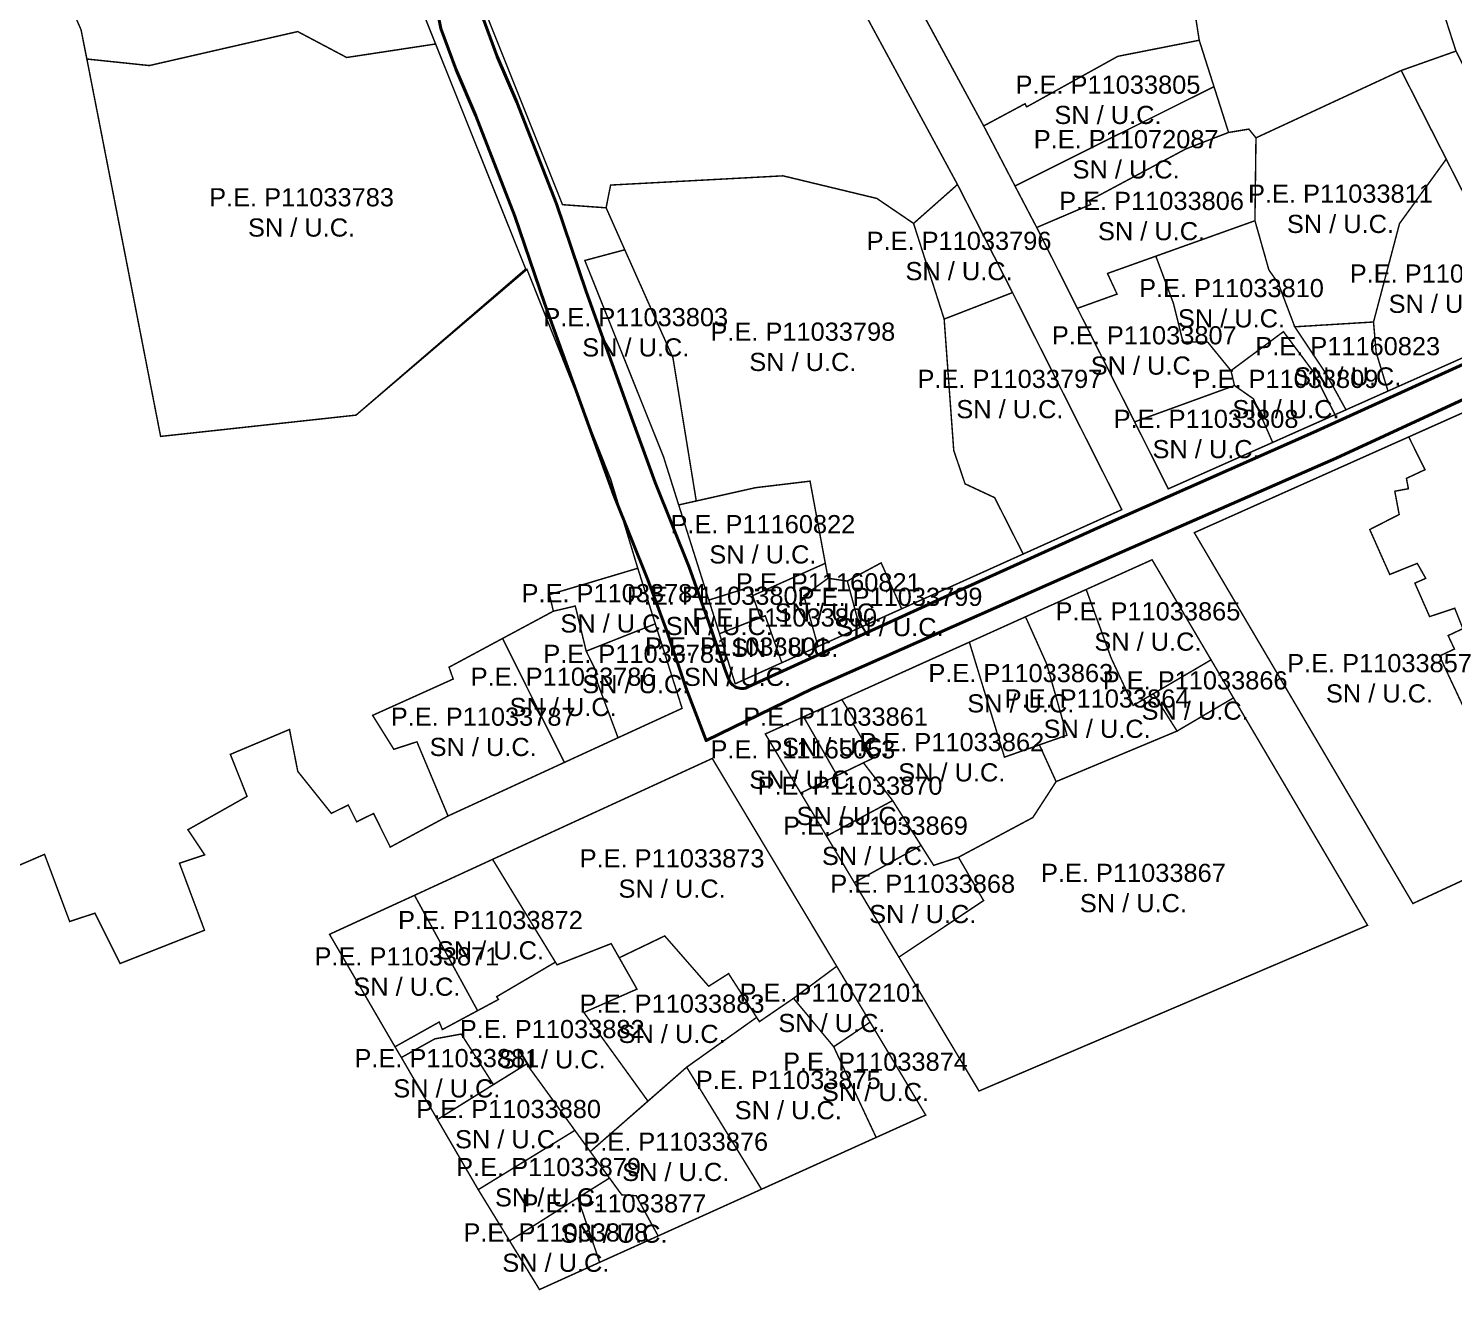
# Model space of a CAD drawing. Header units: metres. Extents: x 561401 to 594056, y 8460144 to 8508504.
# Drawn here: x 582401.3 to 582597.4, y 8495827 to 8496000.7 of the extents above; entities that cross this region are included whole.
import ezdxf

# ---------------------------------------------------------------- set-up
doc = ezdxf.new("R2010")
doc.units = ezdxf.units.M
for name, color, linetype in [('1.1. VIA EXISTENTE', 252, 'Continuous'), ('1.2. AFECTADOS BASE GRAFICA SUNARP', 150, 'Continuous'), ('1.2. BASE GRAFICA SUNARP', 150, 'Continuous'), ('1.3 ETIQUETA P.E. Y U.C.', 1, 'Continuous')]:
    doc.layers.add(name, color=color, linetype=linetype)
doc.styles.add('Arial', font='arial.ttf', dxfattribs={"height": 1})

msp = doc.modelspace()

# ---------------------------------------------------------------- linework, layer by layer
at = {"layer": '1.1. VIA EXISTENTE', "color": 253, "linetype": 'Continuous', "lineweight": 40, "ltscale": 0.2, "true_color": 0x84a4a6}
msp.add_lwpolyline([(582622.4, 8495960.54), (582581.26, 8495941.57), (582551.11, 8495928.33), (582528.65, 8495918.43), (582509.16, 8495909.8), (582494.54, 8495902.7), (582491.78, 8495909.99), (582489.23, 8495917.54), (582486.52, 8495924.82), (582481.86, 8495936.48), (582478.04, 8495947.02), (582472.33, 8495962.88), (582468.24, 8495974.9), (582462.87, 8495988.7), (582460.13, 8495995.03), (582458.05, 8496000.7), (582456.44, 8496008.63)], dxfattribs=at)
msp.add_lwpolyline([(582619, 8495963.67), (582578.11, 8495945.09), (582549.29, 8495932.32), (582526.88, 8495922.22), (582500.36, 8495910.07, -0.463259), (582497.65, 8495911.2), (582497.13, 8495912.53), (582494.91, 8495918.95), (582492.2, 8495926.58), (582487.55, 8495938.23), (582483.74, 8495948.69), (582478.06, 8495964.52), (582473.94, 8495976.59), (582468.51, 8495990.56), (582465.79, 8495996.85), (582463.87, 8496002.08)], format="xyb", dxfattribs=at)
at = {"layer": '1.2. AFECTADOS BASE GRAFICA SUNARP', "color": 64, "linetype": 'Continuous', "lineweight": -3, "const_width": 0.2}
for points in [[(582558.54, 8496024.1), (582562.43, 8495999.09), (582563.1, 8495996.97), (582564.46, 8495992.71), (582565.67, 8495988.93), (582566.47, 8495986.4), (582569.26, 8495986.86), (582570.24, 8495985.66), (582590.23, 8495994.93), (582597.77, 8495997.6), (582583.12, 8496043.05)], [(582384.9, 8495879.01), (582403.49, 8495887.03), (582406.95, 8495877.79), (582410.43, 8495878.93), (582413.89, 8495872), (582425.51, 8495876.58), (582422.06, 8495885.81), (582425.54, 8495886.96), (582423.23, 8495890.42), (582431.37, 8495895.01), (582429.07, 8495900.79), (582437.21, 8495904.22), (582438.35, 8495898.45), (582442.97, 8495892.67), (582445.3, 8495893.82), (582446.45, 8495891.51), (582448.78, 8495892.65), (582451.08, 8495888.03), (582459.03, 8495892.31), (582454.75, 8495902.52), (582453.16, 8495902), (582451.57, 8495901.49), (582450.92, 8495902.53), (582448.65, 8495906.16), (582459.74, 8495911.16), (582459.17, 8495912.79), (582461.63, 8495914.11), (582466.54, 8495916.75), (582473.53, 8495920.5), (582473.47, 8495920.75), (582472.99, 8495922.78), (582485.15, 8495926.41), (582481.42, 8495938.68), (582469.9, 8495967.55), (582446.37, 8495947.49), (582419.47, 8495944.56), (582414.4, 8495970.53), (582409.32, 8495996.51), (582408.86, 8495998.81), (582408.52, 8496000.54), (582401.52, 8496016.48)]]:
    msp.add_lwpolyline(points, dxfattribs=at)
at = {"layer": '1.2. BASE GRAFICA SUNARP', "color": 64, "linetype": 'Continuous', "lineweight": -3, "const_width": 0.2}
for points in [[(582640.98, 8496044.7), (582606.79, 8496056.61), (582595.89, 8496052.26), (582579.46, 8496054.41), (582597.77, 8495997.6), (582604.34, 8495984.69), (582609.15, 8495987.32), (582608.64, 8495988.18), (582620.24, 8495994.31), (582639.99, 8496008.67), (582641.61, 8496010.86), (582640.98, 8496044.7)], [(582512.07, 8496010.77), (582507.35, 8496035.61), (582482.18, 8496034.45), (582469.74, 8496022.09), (582464.07, 8496003.25), (582474.79, 8495976.46), (582480.79, 8495976.03), (582481.41, 8495979.16), (582505.14, 8495980.43), (582518.05, 8495977.32), (582523.11, 8495973.88), (582529.16, 8495979.23), (582512.07, 8496010.77)], [(582449.97, 8496016.94), (582440.54, 8496028.34), (582415.92, 8496022.71), (582401.52, 8496016.48), (582408.52, 8496000.54), (582409.32, 8495996.51), (582417.92, 8495995.61), (582438.34, 8496000.29), (582445.08, 8495996.72), (582457.32, 8495998.58), (582449.97, 8496016.94)], [(582558.54, 8496024.1), (582517.23, 8496021.12), (582518.73, 8496013.15), (582532.76, 8495987.3), (582538.45, 8495990.35), (582538.68, 8495989.92), (582551.22, 8495996.88), (582562.43, 8495999.09), (582558.54, 8496024.1)], [(582469.72, 8495967.61), (582457.32, 8495998.58), (582445.08, 8495996.72), (582438.34, 8496000.29), (582417.92, 8495995.61), (582409.32, 8495996.51), (582419.47, 8495944.56), (582446.37, 8495947.49), (582469.72, 8495967.61)], [(582564.46, 8495992.71), (582562.43, 8495999.09), (582551.22, 8495996.88), (582538.68, 8495989.92), (582538.45, 8495990.35), (582532.76, 8495987.3), (582537.07, 8495979.03), (582564.46, 8495992.71)], [(582590, 8495973.86), (582596.43, 8495982.73), (582590.23, 8495994.93), (582570.24, 8495985.66), (582570.1, 8495974.25), (582572.02, 8495967.47), (582573.3, 8495965.66), (582575.58, 8495959.65), (582586.42, 8495960.31), (582590, 8495973.86)], [(582564.46, 8495992.71), (582537.07, 8495979.03), (582540.06, 8495973.32), (582547.49, 8495976.49), (582547.29, 8495977.02), (582560.58, 8495984.13), (582566.47, 8495986.4), (582564.46, 8495992.71)], [(582570.24, 8495985.66), (582569.26, 8495986.86), (582566.47, 8495986.4), (582560.58, 8495984.13), (582547.29, 8495977.02), (582547.49, 8495976.49), (582540.06, 8495973.32), (582545.66, 8495962.19), (582551.12, 8495964.15), (582549.8, 8495966.99), (582570.1, 8495974.25), (582570.24, 8495985.66)], [(582596.43, 8495982.73), (582590, 8495973.86), (582586.42, 8495960.31), (582586.78, 8495956.13), (582588.41, 8495950.8), (582608.16, 8495959.6), (582596.43, 8495982.73)], [(582530.2, 8495938.03), (582528.64, 8495942.63), (582527.32, 8495960.71), (582523.11, 8495973.88), (582518.05, 8495977.32), (582505.14, 8495980.43), (582481.41, 8495979.16), (582480.79, 8495976.03), (582483.36, 8495970.25), (582489.99, 8495955.38), (582493.2, 8495935.67), (582501.34, 8495937.5), (582508.86, 8495938.4), (582510.96, 8495927.09), (582511.34, 8495925.03), (582513.99, 8495924.65), (582518.65, 8495927.15), (582521.47, 8495920.83), (582538.2, 8495928.37), (582534.27, 8495936.13), (582530.2, 8495938.03)], [(582529.16, 8495979.23), (582523.11, 8495973.88), (582527.32, 8495960.71), (582536.73, 8495964.36), (582529.16, 8495979.23)], [(582573.3, 8495965.66), (582572.02, 8495967.47), (582570.1, 8495974.25), (582556.46, 8495969.37), (582558.88, 8495962.88), (582560.2, 8495957.54), (582563.57, 8495957.57), (582566.8, 8495953.61), (582574.02, 8495958.98), (582578.09, 8495953.52), (582581.12, 8495947.55), (582582.63, 8495948.22), (582579.9, 8495953.17), (582575.58, 8495959.65), (582573.3, 8495965.66)], [(582483.36, 8495970.25), (582477.86, 8495968.78), (582488.69, 8495941.76), (582490.78, 8495935.13), (582493.2, 8495935.67), (582489.99, 8495955.38), (582483.36, 8495970.25)], [(582558.88, 8495962.88), (582556.46, 8495969.37), (582549.8, 8495966.99), (582551.12, 8495964.15), (582545.66, 8495962.19), (582553.54, 8495946.56), (582567.28, 8495951.56), (582566.8, 8495953.61), (582563.57, 8495957.57), (582560.2, 8495957.54), (582558.88, 8495962.88)], [(582536.73, 8495964.36), (582527.32, 8495960.71), (582528.64, 8495942.63), (582530.2, 8495938.03), (582534.27, 8495936.13), (582538.2, 8495928.37), (582551.78, 8495934.48), (582536.73, 8495964.36)], [(582575.58, 8495959.65), (582579.9, 8495953.17), (582582.63, 8495948.22), (582588.41, 8495950.8), (582586.78, 8495956.13), (582586.42, 8495960.31), (582575.58, 8495959.65)], [(582578.09, 8495953.52), (582574.02, 8495958.98), (582566.8, 8495953.61), (582567.28, 8495951.56), (582569.9, 8495949.73), (582572.54, 8495943.73), (582581.12, 8495947.55), (582578.09, 8495953.52)], [(582591.84, 8495880.26), (582561.75, 8495931.31), (582589.42, 8495943.67), (582591.27, 8495944.49), (582592.53, 8495945.06), (582612.8, 8495954.1), (582632.1, 8495923.35), (582635.72, 8495917.59), (582643.96, 8495904.43), (582635.07, 8495900.29), (582626.3, 8495896.24), (582615.48, 8495891.22), (582608.98, 8495888.21), (582596.12, 8495882.25), (582591.84, 8495880.26)], [(582569.9, 8495949.73), (582567.28, 8495951.56), (582553.54, 8495946.56), (582558.17, 8495937.34), (582572.54, 8495943.73), (582569.9, 8495949.73)], [(582600.35, 8495907.92), (582598.83, 8495907.24), (582595.5, 8495914.33), (582597.56, 8495915.29), (582596.69, 8495917.14), (582598.72, 8495918.1), (582597.6, 8495920.9), (582594.14, 8495919.76), (582592.11, 8495924.36), (582593.61, 8495925.02), (582592.44, 8495927.08), (582588.65, 8495925.56), (582585.9, 8495931.74), (582589.95, 8495933.81), (582589.35, 8495937.01), (582591.22, 8495937.36), (582590.95, 8495938.78), (582593.5, 8495939.98), (582591.27, 8495944.49), (582561.75, 8495931.31), (582591.84, 8495880.26), (582608.98, 8495888.21), (582600.35, 8495907.92)], [(582490.78, 8495935.13), (582494.93, 8495922.03), (582500.55, 8495923.81), (582500.96, 8495922.64), (582510.96, 8495927.09), (582508.86, 8495938.4), (582501.34, 8495937.5), (582490.78, 8495935.13)], [(582508.01, 8495922.62), (582511.34, 8495925.03), (582510.96, 8495927.09), (582500.96, 8495922.64), (582502.04, 8495919.62), (582502.69, 8495919.87), (582504.98, 8495913.41), (582509.96, 8495915.64), (582508.01, 8495922.62)], [(582508.91, 8495893.24), (582507.57, 8495895.47), (582503.92, 8495901.56), (582502.7, 8495903.6), (582507.97, 8495905.97), (582509.73, 8495906.76), (582513.24, 8495908.33), (582524.94, 8495913.61), (582530.79, 8495916.24), (582538.52, 8495919.73), (582546.87, 8495923.49), (582555.94, 8495927.58), (582564.06, 8495913.8), (582567.14, 8495908.57), (582585.6, 8495877.26), (582567.78, 8495869.66), (582532.12, 8495854.45), (582525.82, 8495864.98), (582521.09, 8495872.88), (582516.49, 8495880.57), (582514.96, 8495883.14), (582511.13, 8495889.54), (582508.91, 8495893.24)], [(582513.99, 8495924.65), (582515.72, 8495918.24), (582521.47, 8495920.83), (582518.65, 8495927.15), (582513.99, 8495924.65)], [(582564.06, 8495913.8), (582555.94, 8495927.58), (582546.87, 8495923.49), (582550.3, 8495914.07), (582553.35, 8495907.53), (582556.11, 8495909.14), (582564.06, 8495913.8)], [(582485.15, 8495926.41), (582472.99, 8495922.78), (582473.53, 8495920.5), (582476.55, 8495921.21), (582478.05, 8495915), (582487.56, 8495918.76), (582485.15, 8495926.41)], [(582508.01, 8495922.62), (582509.96, 8495915.64), (582515.72, 8495918.24), (582513.99, 8495924.65), (582511.34, 8495925.03), (582508.01, 8495922.62)], [(582500.55, 8495923.81), (582494.93, 8495922.03), (582496.39, 8495917.4), (582502.04, 8495919.62), (582500.55, 8495923.81)], [(582556.11, 8495909.14), (582553.35, 8495907.53), (582550.3, 8495914.07), (582546.87, 8495923.49), (582538.52, 8495919.73), (582541.44, 8495913.22), (582544.22, 8495903.43), (582540.43, 8495902.1), (582542.73, 8495897.04), (582559.38, 8495904), (582556.11, 8495909.14)], [(582479.24, 8495911.63), (582479.6, 8495911.84), (582478.05, 8495915), (582476.55, 8495921.21), (582473.53, 8495920.5), (582466.54, 8495916.75), (582475.04, 8495899.68), (582482.43, 8495903.08), (582479.24, 8495911.63)], [(582502.69, 8495919.87), (582496.39, 8495917.4), (582498.56, 8495910.51), (582504.98, 8495913.41), (582502.69, 8495919.87)], [(582541.44, 8495913.22), (582538.52, 8495919.73), (582530.79, 8495916.24), (582535.62, 8495900.41), (582544.22, 8495903.43), (582541.44, 8495913.22)], [(582487.56, 8495918.76), (582478.05, 8495915), (582479.6, 8495911.84), (582479.24, 8495911.63), (582482.43, 8495903.08), (582491.25, 8495907.13), (582487.56, 8495918.76)], [(582466.54, 8495916.75), (582459.17, 8495912.79), (582459.74, 8495911.16), (582448.65, 8495906.16), (582451.57, 8495901.49), (582454.75, 8495902.52), (582459.03, 8495892.31), (582475.04, 8495899.68), (582466.54, 8495916.75)], [(582530.79, 8495916.24), (582513.24, 8495908.33), (582515.2, 8495905.15), (582514.77, 8495905.05), (582517.58, 8495900.29), (582516.21, 8495899.63), (582520.23, 8495894.43), (582525.88, 8495885.51), (582529.29, 8495886.63), (582539.52, 8495892.09), (582542.73, 8495897.04), (582540.43, 8495902.1), (582535.62, 8495900.41), (582530.79, 8495916.24)], [(582567.14, 8495908.57), (582564.06, 8495913.8), (582556.11, 8495909.14), (582559.38, 8495904), (582567.14, 8495908.57)], [(582507.97, 8495905.97), (582512.58, 8495897.88), (582517.58, 8495900.29), (582514.77, 8495905.05), (582515.2, 8495905.15), (582513.24, 8495908.33), (582507.97, 8495905.97)], [(582585.6, 8495877.26), (582567.14, 8495908.57), (582559.38, 8495904), (582542.73, 8495897.04), (582539.52, 8495892.09), (582529.29, 8495886.63), (582532.75, 8495880.66), (582521.09, 8495872.88), (582532.12, 8495854.45), (582585.6, 8495877.26)], [(582502.7, 8495903.6), (582507.57, 8495895.47), (582512.58, 8495897.88), (582507.97, 8495905.97), (582502.7, 8495903.6)], [(582467.51, 8495833.82), (582465.66, 8495836.84), (582463.19, 8495840.87), (582457.57, 8495850.53), (582454.03, 8495856.62), (582452.61, 8495859.06), (582452.17, 8495859.8), (582451.73, 8495860.54), (582442.72, 8495876.02), (582448.04, 8495878.47), (582454.42, 8495881.39), (582465.16, 8495886.34), (582495.4, 8495900.23), (582512.53, 8495871.62), (582516.52, 8495864.95), (582517.13, 8495863.93), (582524.78, 8495851.14), (582517.96, 8495848.06), (582506.13, 8495842.71), (582502.18, 8495840.93), (582487.95, 8495834.5), (582479.9, 8495830.87), (582474.38, 8495828.37), (582471.62, 8495827.12), (582470.59, 8495828.79), (582467.51, 8495833.82)], [(582495.4, 8495900.23), (582465.16, 8495886.34), (582474.04, 8495871.82), (582481.49, 8495874.74), (582482.59, 8495872.79), (582488.86, 8495875.8), (582494.91, 8495868.87), (582497.65, 8495870.61), (582501.89, 8495864), (582506.59, 8495867.21), (582512.53, 8495871.62), (582495.4, 8495900.23)], [(582516.21, 8495899.63), (582507.57, 8495895.47), (582511.13, 8495889.54), (582520.23, 8495894.43), (582516.21, 8495899.63)], [(582520.23, 8495894.43), (582511.13, 8495889.54), (582514.96, 8495883.14), (582524.14, 8495888.25), (582520.23, 8495894.43)], [(582532.75, 8495880.66), (582529.29, 8495886.63), (582525.88, 8495885.51), (582524.14, 8495888.25), (582514.96, 8495883.14), (582521.09, 8495872.88), (582532.75, 8495880.66)], [(582465.16, 8495886.34), (582454.42, 8495881.39), (582463.1, 8495865.51), (582465.97, 8495867.05), (582465.73, 8495867.44), (582473.81, 8495872.19), (582465.16, 8495886.34)], [(582454.42, 8495881.39), (582442.72, 8495876.02), (582451.73, 8495860.54), (582457.82, 8495863.95), (582458.25, 8495862.91), (582463.1, 8495865.51), (582454.42, 8495881.39)], [(582477.73, 8495865.26), (582485.04, 8495868.48), (582481.49, 8495874.74), (582474.04, 8495871.82), (582473.81, 8495872.19), (582465.73, 8495867.44), (582465.97, 8495867.05), (582458.25, 8495862.91), (582457.82, 8495863.95), (582451.73, 8495860.54), (582452.61, 8495859.06), (582457.21, 8495861.63), (582460.85, 8495862.29), (582465.28, 8495855.34), (582469.85, 8495858.17), (582478.61, 8495846.11), (582486.55, 8495853.05), (582477.73, 8495865.26)], [(582501.51, 8495864.59), (582497.65, 8495870.61), (582494.91, 8495868.87), (582488.86, 8495875.8), (582482.59, 8495872.79), (582485.04, 8495868.48), (582477.73, 8495865.26), (582486.55, 8495853.05), (582491.88, 8495857.73), (582501.51, 8495864.59)], [(582512.53, 8495871.62), (582506.59, 8495867.21), (582512.12, 8495860.54), (582517.13, 8495863.93), (582512.53, 8495871.62)], [(582512.12, 8495860.54), (582506.59, 8495867.21), (582501.89, 8495864), (582501.51, 8495864.59), (582491.88, 8495857.73), (582502.18, 8495840.93), (582517.96, 8495848.06), (582512.12, 8495860.54)], [(582460.85, 8495862.29), (582457.21, 8495861.63), (582452.61, 8495859.06), (582457.57, 8495850.53), (582465.28, 8495855.34), (582460.85, 8495862.29)], [(582517.13, 8495863.93), (582512.12, 8495860.54), (582517.96, 8495848.06), (582524.78, 8495851.14), (582517.13, 8495863.93)], [(582469.85, 8495858.17), (582457.57, 8495850.53), (582463.19, 8495840.87), (582476.49, 8495849.03), (582469.85, 8495858.17)], [(582491.88, 8495857.73), (582478.61, 8495846.11), (582482.94, 8495840.16), (582484.92, 8495840.04), (582487.95, 8495834.5), (582502.18, 8495840.93), (582491.88, 8495857.73)], [(582481.25, 8495842.47), (582478.61, 8495846.11), (582476.49, 8495849.03), (582463.19, 8495840.87), (582467.51, 8495833.82), (582476.89, 8495839.74), (582481.25, 8495842.47)], [(582484.92, 8495840.04), (582482.94, 8495840.16), (582481.25, 8495842.47), (582476.89, 8495839.74), (582479.9, 8495830.87), (582487.95, 8495834.5), (582484.92, 8495840.04)], [(582476.89, 8495839.74), (582467.51, 8495833.82), (582471.62, 8495827.12), (582479.9, 8495830.87), (582476.89, 8495839.74)]]:
    msp.add_lwpolyline(points, close=True, dxfattribs=at)
for points in [[(582449.97, 8496016.94), (582457.32, 8495998.58), (582469.72, 8495967.61), (582469.9, 8495967.55), (582481.42, 8495938.68), (582485.15, 8495926.41), (582486.6, 8495921.82), (582487.56, 8495918.76), (582490.02, 8495911.01), (582491.25, 8495907.13), (582488.31, 8495905.78), (582482.43, 8495903.08), (582480.95, 8495902.4), (582475.04, 8495899.68), (582459.03, 8495892.31), (582451.08, 8495888.03), (582448.78, 8495892.65), (582446.45, 8495891.51), (582445.3, 8495893.82), (582442.97, 8495892.67), (582438.35, 8495898.45), (582437.21, 8495904.22), (582429.07, 8495900.79), (582431.37, 8495895.01), (582423.23, 8495890.42), (582425.54, 8495886.96), (582422.06, 8495885.81), (582425.51, 8495876.58), (582413.89, 8495872), (582410.43, 8495878.93), (582406.95, 8495877.79), (582403.49, 8495887.03), (582384.9, 8495879.01)], [(582597.77, 8495997.6), (582590.23, 8495994.93), (582594.1, 8495987.3), (582596.43, 8495982.73), (582608.16, 8495959.6), (582588.41, 8495950.8), (582582.63, 8495948.22), (582581.12, 8495947.55), (582575.4, 8495945.01), (582572.54, 8495943.73), (582570.15, 8495942.67), (582558.17, 8495937.34), (582553.54, 8495946.56), (582547.16, 8495959.21), (582545.66, 8495962.19), (582540.06, 8495973.32), (582537.07, 8495979.03), (582533.84, 8495985.23), (582532.76, 8495987.3), (582525.75, 8496000.23), (582518.73, 8496013.15)], [(582512.07, 8496010.77), (582529.16, 8495979.23), (582532.95, 8495971.8), (582536.73, 8495964.36), (582551.78, 8495934.48), (582538.2, 8495928.37), (582521.47, 8495920.83), (582515.72, 8495918.24), (582509.96, 8495915.64), (582504.98, 8495913.41), (582498.56, 8495910.51), (582496.39, 8495917.4), (582495.48, 8495920.29), (582494.93, 8495922.03), (582490.78, 8495935.13), (582490.66, 8495935.5), (582488.69, 8495941.76), (582477.86, 8495968.78), (582483.36, 8495970.25), (582480.79, 8495976.03), (582476.79, 8495976.32), (582474.79, 8495976.46), (582464.07, 8496003.25)], [(582612.8, 8495954.1), (582591.27, 8495944.49), (582593.5, 8495939.98), (582590.95, 8495938.78), (582591.22, 8495937.36), (582589.35, 8495937.01), (582589.95, 8495933.81), (582585.9, 8495931.74), (582588.65, 8495925.56), (582592.44, 8495927.08), (582593.61, 8495925.02), (582592.11, 8495924.36), (582594.14, 8495919.76), (582597.6, 8495920.9)], [(582598.72, 8495918.1), (582596.69, 8495917.14), (582597.56, 8495915.29), (582595.5, 8495914.33), (582598.83, 8495907.24)]]:
    msp.add_lwpolyline(points, dxfattribs=at)

# ---------------------------------------------------------------- texts
at = {"layer": '1.3 ETIQUETA P.E. Y U.C.', "color": 1, "char_height": 2.5, "attachment_point": 5, "style": 'Arial'}
for s, insert in [('P.E. P11033805\\PSN / U.C.', (582549.87, 8495990.88)), ('P.E. P11072087\\PSN / U.C.', (582552.37, 8495983.38)), ('P.E. P11033783\\PSN / U.C.', (582438.87, 8495975.38)), ('P.E. P11033806\\PSN / U.C.', (582555.87, 8495974.88)), ('P.E. P11033811\\PSN / U.C.', (582581.87, 8495975.88)), ('P.E. P11033796\\PSN / U.C.', (582529.37, 8495969.38)), ('P.E. P11033812\\PSN / U.C.', (582595.87, 8495964.88)), ('P.E. P11033810\\PSN / U.C.', (582566.87, 8495962.88)), ('P.E. P11033803\\PSN / U.C.', (582484.87, 8495958.88)), ('P.E. P11033798\\PSN / U.C.', (582507.87, 8495956.88)), ('P.E. P11033807\\PSN / U.C.', (582554.87, 8495956.38)), ('P.E. P11160823\\PSN / U.C.', (582582.87, 8495954.88)), ('P.E. P11033797\\PSN / U.C.', (582536.37, 8495950.38)), ('P.E. P11033809\\PSN / U.C.', (582574.37, 8495950.38)), ('P.E. P11033808\\PSN / U.C.', (582563.37, 8495944.88)), ('P.E. P11160822\\PSN / U.C.', (582502.37, 8495930.38)), ('P.E. P11160821\\PSN / U.C.', (582511.37, 8495922.38)), ('P.E. P11033784\\PSN / U.C.', (582481.87, 8495920.88)), ('P.E. P11033802\\PSN / U.C.', (582496.37, 8495920.53)), ('P.E. P11033799\\PSN / U.C.', (582519.87, 8495920.38)), ('P.E. P11033865\\PSN / U.C.', (582555.37, 8495918.38)), ('P.E. P11033800\\PSN / U.C.', (582505.37, 8495917.53)), ('P.E. P11033785\\PSN / U.C.', (582484.87, 8495912.53)), ('P.E. P11033801\\PSN / U.C.', (582498.87, 8495913.53)), ('P.E. P11033863\\PSN / U.C.', (582537.87, 8495909.88)), ('P.E. P11033857\\PSN / U.C.', (582587.25, 8495911.25)), ('P.E. P11033786\\PSN / U.C.', (582474.87, 8495909.38)), ('P.E. P11033866\\PSN / U.C.', (582561.87, 8495908.88)), ('P.E. P11033864\\PSN / U.C.', (582548.37, 8495906.38)), ('P.E. P11033787\\PSN / U.C.', (582463.87, 8495903.88)), ('P.E. P11033861\\PSN / U.C.', (582512.37, 8495903.88)), ('P.E. P11033862\\PSN / U.C.', (582528.37, 8495900.38)), ('P.E. P11165053\\PSN / U.C.', (582507.87, 8495899.38)), ('P.E. P11033870\\PSN / U.C.', (582514.37, 8495894.38)), ('P.E. P11033869\\PSN / U.C.', (582517.87, 8495888.88)), ('P.E. P11033873\\PSN / U.C.', (582489.87, 8495884.38)), ('P.E. P11033868\\PSN / U.C.', (582524.37, 8495880.88)), ('P.E. P11033867\\PSN / U.C.', (582553.37, 8495882.38)), ('P.E. P11033872\\PSN / U.C.', (582464.87, 8495875.88)), ('P.E. P11033871\\PSN / U.C.', (582453.37, 8495870.88)), ('P.E. P11072101\\PSN / U.C.', (582511.87, 8495865.88)), ('P.E. P11033883\\PSN / U.C.', (582489.87, 8495864.38)), ('P.E. P11033882\\PSN / U.C.', (582473.37, 8495860.88)), ('P.E. P11033881\\PSN / U.C.', (582458.87, 8495856.88)), ('P.E. P11033874\\PSN / U.C.', (582517.87, 8495856.38)), ('P.E. P11033875\\PSN / U.C.', (582505.87, 8495853.88)), ('P.E. P11033880\\PSN / U.C.', (582467.37, 8495849.88)), ('P.E. P11033876\\PSN / U.C.', (582490.37, 8495845.38)), ('P.E. P11033879\\PSN / U.C.', (582472.87, 8495841.88)), ('P.E. P11033877\\PSN / U.C.', (582481.87, 8495836.88)), ('P.E. P11033878\\PSN / U.C.', (582473.87, 8495832.88))]:
    msp.add_mtext(s, dxfattribs=dict(at, insert=insert))

doc.saveas('drawing.dxf')
